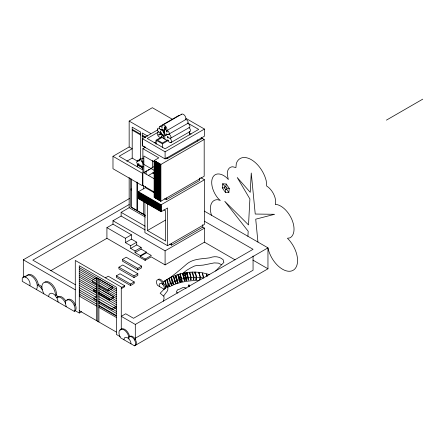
<?xml version="1.0" encoding="UTF-8"?>
<svg xmlns="http://www.w3.org/2000/svg" width="445" height="445" viewBox="0 0 445 445"><rect width="100%" height="100%" fill="white"/><g stroke="black" fill="none" stroke-linecap="round" stroke-linejoin="round"><path stroke-width="0.67" d="M43.894 293.839L41.952 289.178A7.793 4.5 60 0 0 37.302 285.267L38.326 284.622A8.6 4.962 60 0 0 33.392 275.967A8.6 4.962 60 0 0 27.023 275.767M247.921 236.289L248.188 231.261L224.753 201.307L248.521 224.931L249.895 198.954L237.213 177.505L250.24 192.329L251.264 172.977L255.23 214.045L274.593 214.295L255.725 219.185L257.939 242.069M189.659 274.042L189.781 272.229L192.162 272.129L193.525 277.296L193.364 279.699L193.775 279.683L193.937 277.28L192.574 272.112L194.966 272.09L196.328 277.257L195.845 279.683L196.195 279.699L196.679 277.274L195.316 272.106L198.848 272.29L200.211 277.458L199.621 279.933L200.439 277.491L199.076 272.323L202.136 272.774L203.499 277.947L200.439 277.491M189.781 272.229L191.144 277.396L190.983 279.816L190.588 279.833L190.749 277.413L189.386 272.245L186.989 272.568L188.001 278.175M192.079 273.33L192.162 272.129M192.457 273.909L192.574 272.112M163.632 138.445L163.727 137.132L160.178 131.481L163.76 136.687L164.016 133.15L161.913 129.072L164.049 132.727L164.461 126.986L164.572 130.118L165.829 129.061L164.589 130.613L164.756 135.402L167.887 134.301L164.772 135.892L164.889 139.168M163.426 301.221L164.044 298.445L163.955 296.442L160.161 293.244L164.678 288.571M222.272 187.896L222.706 183.768L226.205 184.03L229.275 188.43L228.841 192.557L225.342 192.296L222.272 187.896L224.681 187.868M222.706 183.768L225.209 186.7A1.602 0.923 60 0 0 225.048 188.747A1.602 0.923 60 0 0 226.839 189.225A1.602 0.923 60 0 0 225.776 186.856L226.205 184.03M225.342 192.296L225.776 189.47M128.905 338.951L128.611 336.125A7.092 4.094 60 0 0 122.041 329.172L120.411 329.495A7.092 4.094 60 0 0 120.462 337.744L134.49 345.843L267.957 268.791L267.957 247.854L204.322 211.114M194.726 273.302L194.966 272.09M195.077 273.319L195.316 272.106M196.073 278.181L196.44 276.362M42.264 289.706L41.83 287.092A9.623 5.557 60 0 1 48.639 283.092A9.623 5.557 60 0 1 55.441 294.952L55.33 295.497L56.404 294.879L56.515 294.329A9.623 5.557 60 0 0 52.332 284.589A9.623 5.557 60 0 0 44.878 282.008M198.665 273.541L199.076 272.323M25.671 277.146L25.949 276.384A8.6 4.962 60 0 1 32.318 276.59A8.6 4.962 60 0 1 37.252 285.245L37.213 287.687L36.44 289.539M142.967 166.908L138.651 164.416L137.883 164.861L142.2 167.353L143.129 166.525M161.007 134.346L161.29 134.184A0.567 0.328 60 0 1 161.796 134.88A0.567 0.328 60 0 1 161.363 135.135A0.567 0.328 60 0 1 161.007 134.346L160.684 134.167A0.667 0.389 60 0 1 160.35 133.583L160.334 133.433A0.667 0.389 60 0 1 160.868 133.2A0.667 0.389 60 0 1 161.262 134.112L161.235 134.179M163.615 295.992L167.676 290.546L168.026 286.986M167.209 130.407L185.737 119.56A3.499 2.019 60 0 0 184.352 115.11A3.499 2.019 60 0 0 181.16 114.766M134.49 345.843A5.245 3.026 60 0 0 135.286 341.638L134.479 339.791A5.245 3.026 60 0 0 129.245 336.765L128.789 337.282L130.051 336.298A5.245 3.026 60 0 1 135.291 339.324L136.092 341.17A5.245 3.026 60 0 1 135.302 345.376M167.198 279.738C173.995 274.966 180.392 269.587 186.666 264.124C193.241 258.562 201.802 259.023 209.779 257.816C214.29 255.892 219.63 256.403 223.262 259.852L223.357 261.332L223.918 262.355L215.619 271.044M66.166 306.7L65.471 303.295L64.642 301.571A7.365 4.25 60 0 0 57.277 297.316L56.882 297.688L58.351 296.698A7.365 4.25 60 0 1 65.715 300.948M182.689 273.458L186.666 270.282L190.766 267.862L194.482 266.032L196.356 265.582L203.087 265.131L214.206 262.9L218.434 263.117L221.438 264.708M187.623 123.504L187.946 123.254A2.13 1.229 60 0 0 187.712 120.984A2.13 1.229 60 0 0 185.86 119.677L185.537 119.822M162.859 282.191L164.811 280.89L165.774 281.935M164.811 280.89L166.174 286.057L167.136 287.103L167.454 286.892L166.486 285.846L165.123 280.678L166.758 279.582L168.026 281.379M165.201 286.708L166.174 286.057M166.486 285.846L168.121 284.75L166.758 279.582M166.964 140.37L162.041 137.527L157.502 140.142L162.431 142.99L167.826 139.836A2.637 1.524 60 0 0 170.852 142.628L189.776 131.703M23.83 276.751L24.725 276.206L25.866 276.184M154.081 191.923L142.878 185.459L142.417 185.726L112.98 168.727L112.98 156.301L129.161 146.961L129.161 121.079L152.34 107.701L172.766 119.494M159.883 126.386L178.807 115.461M162.775 125.101L181.699 114.181M185.954 118.387L204.455 129.067L204.455 136.203L165.095 158.926L142.417 145.838L142.417 138.701L158.003 129.701M158.036 132.26L147.234 138.501L165.089 148.808L198.692 129.406L187.384 122.876M156.089 144.263L156.089 140.175L162.097 136.704M142.878 185.459L142.878 148.674L145.66 147.072M159.699 128.733L159.46 128.06A2.347 1.357 60 0 1 160.117 126.297A2.347 1.357 60 0 1 162.08 127.515L162.03 126.641A3.499 2.019 60 0 1 164.978 125.618A3.499 2.019 60 0 1 166.819 130.485L166.614 130.747L166.942 130.602A2.13 1.229 60 0 1 168.794 131.909A2.13 1.229 60 0 1 169.028 134.179L168.271 134.473L187.684 123.454M154.432 142.767L156.234 141.733M126.842 161.212L132.204 158.114L137.616 161.24M187.657 123.449L188.207 123.604A2.27 1.313 60 0 1 189.792 125.646A2.27 1.313 60 0 1 189.392 127.515L170.051 138.501L170.346 138.734A2.637 1.524 60 0 1 170.852 142.628M156.089 140.175L162.447 143.846L168.455 140.375M142.189 161.635L143.201 161.046M137.277 166.775L137.277 164.834L138.94 163.871M142.417 138.701L165.095 151.79L204.455 129.067M201.118 137.694L204.188 139.469L204.188 176.248L160.884 201.246L154.126 197.346L154.126 160.567L158.798 157.869L142.878 148.674M165.824 158.075L167.008 158.759L202.308 138.384M112.98 156.301L142.417 173.3L142.878 173.033M144.625 172.02L146.956 170.68M148.118 170.007L149.286 169.334M150.449 168.661L153.942 166.641M154.014 161.863L143.846 155.995L143.846 172.799L152.368 167.882L152.368 160.484M154.126 160.567L160.884 164.466L204.188 139.469M148.424 175.469L154.187 172.137M144.898 202.447L144.898 232.613L167.576 245.701L167.576 207.993L161.101 211.737L138.423 198.642L138.423 191.695L145.393 187.668L154.359 192.846M23.324 277.652L23.324 259.791L129.567 198.453M129.161 204.528L32.83 260.147L75.522 284.794M145.159 229.926L121.129 216.047L121.129 212.343L129.161 207.704L145.382 217.071M50.752 270.732L106.917 238.303L106.917 227.645L125.373 238.297L125.373 242.636L131.436 239.137L131.436 234.799L112.98 224.147L112.98 220.753L121.129 216.047M106.917 227.645L112.98 224.147M164.517 198.709L166.308 199.744L199.616 180.52L199.616 178.078M138.423 191.695L161.101 204.783L204.455 179.758L204.455 224.413L167.576 245.701M125.373 238.297L131.436 234.799M147.423 203.771L147.423 230.543L165.468 220.125M130.663 245.69L136.721 242.191L136.721 244.917L130.663 248.416L130.663 245.69L125.373 242.636M135.063 250.958L141.126 247.459L141.126 249.083L135.063 252.582L135.063 250.958L130.663 248.416M122.358 259.446L126.202 257.227L141.66 266.149L141.66 267.762L137.816 269.982L122.358 261.059L122.358 259.446L137.816 268.368L141.66 266.149M92.905 279.666L96.47 277.608L112.385 286.797L112.385 288.566L110.605 289.595M118.915 267.2L122.748 264.986L137.828 273.692L137.828 275.349L133.995 277.563L118.915 268.858L118.915 267.2L133.995 275.906L137.828 273.692M135.063 252.582L140.359 255.636L146.422 252.137L146.422 252.821M140.359 256.32L146.566 252.738L151.333 255.491L145.126 259.073L140.359 256.32L140.359 255.636M105.504 277.786L108.23 276.217L124.689 285.718L124.689 286.714L121.418 288.599M116.362 275.856L120.016 273.747L134.19 281.93L134.19 283.426L130.541 285.54L116.362 277.352L116.362 275.856L130.541 284.038L134.19 281.93M386.41 120.139L422.75 99.157M95.024 288.582L96.732 287.598M106.917 238.303L145.126 260.364L151.189 256.865L165.095 264.892L204.455 242.169L235.055 259.841M169.79 244.144L171.531 245.151L202.742 227.134L204.455 228.118L204.455 242.169M112.98 220.753L165.095 250.841L204.455 228.118M74.209 305.32L75.283 304.703L75.283 260.442L121.268 286.992L121.268 329.016L120.462 329.484M108.819 288.855L111.194 287.481M95.113 297.182L96.81 296.203M98.796 285.523L108.23 290.969L109.414 290.279M29.876 285.751A5.724 3.304 60 0 0 26.066 277.302L23.652 276.829L22.756 277.374L22.25 278.27L22.25 281.346L74.209 311.344L75.283 310.727A6.814 3.933 60 0 0 75.505 305.153L74.432 302.978A6.814 3.933 60 0 0 67.017 300.253M121.418 287.603L124.689 285.718M75.283 310.727L79.271 313.03L81.652 311.656M111.45 298.061L113.72 296.754L113.72 297.816L112.585 298.473M98.601 293.678L109.748 300.114L111.45 299.129M113.453 307.768L115.717 306.466M98.718 301.788L112.324 309.642L113.453 308.991M114.582 308.341L116.278 307.361L116.278 306.138M163.805 283.799L162.698 284.266A4.556 2.631 60 0 0 157.836 279.699A4.556 2.631 60 0 0 157.58 285.423L164.083 289.178L165.173 288.549A3.605 2.08 60 0 0 164.45 284.578L163.754 283.654A4.556 2.631 60 0 0 158.403 279.293M204.455 221.237L253.06 249.3L133.55 318.297L125.713 313.775L121.268 316.339L135.302 324.444L267.957 247.854A21.282 12.288 60 0 0 292.749 270.504A21.282 12.288 60 0 0 287.431 238.264L289.984 237.847A18.818 10.864 60 0 0 291.859 219.474A18.818 10.864 60 0 0 275.666 204.333L275.294 204.405L275.622 203.499A13.333 7.699 60 0 0 267.15 186.321L266.689 186.116L266.221 180.792A22.25 12.849 60 0 0 251.264 159.638A22.25 12.849 60 0 0 236.312 163.526L235.911 167.598L232.78 166.775A14.04 8.105 60 0 0 227.312 174.707L228.33 179.563L227.334 178.356A16.91 9.762 60 0 0 212.565 177.822A16.91 9.762 60 0 0 218.428 198.776L220.308 200.45L217.666 199.688A17.878 10.318 60 0 0 211.425 215.124L211.481 215.252M135.352 338.189L253.06 270.232L253.06 256.053M134.49 339.819L135.302 339.351L135.302 324.444M169.729 279.332L169.039 278.353L167.136 279.377L168.499 284.55L169.768 286.346L169.389 286.552L168.121 284.75M173.5 283.304L173.839 284.6L173.478 284.75L172.115 279.582L170.936 277.324L169.339 278.186L170.702 283.354L172.087 285.317L171.781 285.479L170.402 283.521L169.039 278.353M168.499 284.55L170.402 283.521M170.702 283.354L172.298 282.492L170.936 277.324M173.839 284.6L172.66 282.336L171.297 277.168L173.322 276.3L174.173 277.936M176.181 277.775L176.582 277.647L177.944 282.814L177.544 282.942L175.347 275.438L173.633 276.167L174.996 281.34L176.131 283.515L175.82 283.649L174.685 281.474L173.322 276.3M174.768 278.348L174.457 278.481L175.647 283.003M172.66 282.336L174.685 281.474M174.996 281.34L176.71 280.606L175.347 275.438M177.944 282.814L175.747 275.305L177.839 274.626L180.008 282.052L180.514 281.891L178.345 274.465L179.93 273.953L181.788 281.513L182.133 281.435L180.275 273.87L182.622 273.336L184.475 280.839L184.903 280.745L183.056 273.241L184.631 272.88L185.993 278.053L186.155 280.461L186.527 280.411L186.366 278.003L185.003 272.829L186.622 272.613L187.985 277.786L188.146 280.161L188.513 280.111L188.352 277.736L186.989 272.568M179.151 276.718L178.417 276.951M177.11 280.478L179.202 279.799L177.839 274.626M180.514 281.891L179.708 279.632L181.293 279.121M165.217 127.698C164.455 128.366 166.347 128.922 165.457 127.815M184.475 280.839L183.112 275.672L183.54 275.572L184.903 280.745M179.93 273.953L182.133 281.435M181.638 279.043L183.985 278.509M184.419 278.409L185.993 278.053M183.112 275.672L185.165 275.244L185.003 272.829M184.792 275.294L185.165 275.244L186.527 280.411M186.366 278.003L187.985 277.786M188.352 277.736L190.749 277.413M191.144 277.396L193.525 277.296M193.937 277.28L196.328 277.257M196.679 277.274L200.211 277.458M225.209 186.7L225.776 186.856M226.755 188.074L229.275 188.43M38.326 284.639L38.376 284.644A7.793 4.5 60 0 1 41.986 287.197M160.128 132.849L158.159 131.536A2.575 1.491 60 0 1 157.591 128.683A2.575 1.491 60 0 1 159.588 128.616L160.734 130.124M168.733 134.373L169.284 134.529A2.27 1.313 60 0 1 170.869 136.571A2.27 1.313 60 0 1 170.468 138.44L168.878 137.9M158.515 131.948L158.465 131.931A2.976 1.719 60 0 0 158.014 135.77A2.976 1.719 60 0 0 161.396 136.376L162.041 137.527M131.119 188.819L131.119 190.187M209.639 274.737L206.597 273.764L207.275 276.351M159.471 134.368A1.491 0.862 60 0 1 158.581 135.052A1.396 0.807 60 0 1 159.471 134.368L159.605 134.446M189.325 133.161L191.111 134.19M129.161 121.079L150.788 133.567M147.618 136.081L142.272 132.999L142.272 145.598L145.409 147.412M132.204 129.328L140.626 134.195M142.272 135.147L145.838 137.205M132.204 130.124L140.626 134.985M142.272 135.942L145.409 137.75M200.873 177.689L204.455 179.758M129.161 146.961L132.204 148.713L119.099 156.278L142.239 169.64L142.239 167.698L137.277 164.834M143.846 164.4L154.014 170.268M152.59 172.916L154.393 173.956M143.846 172.799L154.014 178.673M138.423 192.262L161.101 205.356M138.423 192.791L161.101 205.885M138.423 193.247L161.101 206.341M138.423 193.714L161.101 206.808M252.905 260.097L267.957 268.791M138.423 194.176L161.101 207.264M138.423 194.637L161.101 207.732M138.423 195.133L161.101 208.221M163.877 209.84L165.64 210.858L165.64 241.062L147.423 230.543M138.423 195.622L161.101 208.716M138.423 196.117L161.101 209.211M138.423 196.607L161.101 209.701M138.423 196.968L161.101 210.057M138.423 197.369L161.101 210.463M138.423 197.775L161.101 210.863M138.423 198.281L161.101 211.375M145.409 215.302L131.119 207.047L131.119 179.235M145.153 215.352L130.958 207.159L130.958 178.534M121.129 212.343L145.159 226.216M131.436 239.137L136.721 242.191M136.721 244.917L141.126 247.459M141.126 249.083L146.422 252.137M165.173 288.549L164.867 288.371C166.23 285.818 170.001 287.648 171.931 285.412A52.204 42.136 -14.8 0 1 198.437 280.623M79.271 267.634L116.356 289.044M79.271 269.375L96.548 279.349M98.901 280.706L116.356 290.78M79.271 271.333L96.548 281.307M98.901 282.67L116.356 292.743M79.271 273.363L96.548 283.337M98.901 284.694L116.356 294.768M97.027 284.5L92.31 281.78L92.31 280.595M79.271 275.283L96.548 285.256M98.901 286.613L116.356 296.687M99.057 288.288L100.815 289.3M101.988 289.979L113.136 296.415M79.271 277.113L96.548 287.081M98.901 288.443L116.356 298.517M79.271 279.254L96.548 289.228M98.901 290.585L116.356 300.664M79.271 281.101L96.548 291.075M98.901 292.432L116.356 302.511M96.843 291.597L93.322 289.561L93.322 290.63L96.843 292.66M98.601 292.61L109.748 299.046L109.748 300.114M79.271 283.231L96.548 293.205M98.901 294.562L116.356 304.636M79.271 285.34L96.548 295.313M98.901 296.676L116.356 306.75M79.271 287.665L96.548 297.638M98.901 299.001L116.356 309.075M79.271 289.929L96.548 299.902M98.901 301.265L116.356 311.339M96.943 300.764L93.984 299.057L93.984 297.833M79.271 291.92L96.548 301.894M98.901 303.256L116.356 313.33M23.324 259.791L75.283 289.79M79.271 294.089L96.548 304.063M98.901 305.426L116.356 315.499M99.118 306.11L116.195 315.972M79.271 296.075L96.548 306.049M98.901 307.406L116.356 317.48M79.271 310.666L116.356 332.07M120.178 336.643L116.356 334.434L116.356 287.142L79.271 265.732L79.271 313.03M160.311 133.539L160.35 133.567A0.64 0.367 60 0 0 159.855 133.8A0.64 0.367 60 0 0 160.311 134.585A0.64 0.367 60 0 0 160.762 134.323L160.751 134.212M188.975 127.576L189.264 127.81A2.637 1.524 60 0 1 190.404 130.541A2.637 1.524 60 0 1 189.125 131.759M56.404 294.879L57.956 297.065M165.123 280.678L165.768 281.373M186.143 288.521C183.785 285.206 180.848 289.634 177.939 289.523C176.993 290.668 175.119 292.476 177.811 293.044M140.737 159.683L140.487 159.371A1.135 0.656 60 0 0 139.418 159.544M226.755 189.386L228.841 192.557M171.297 277.168L171.887 278.297M172.298 282.492L173.478 284.75M179.202 279.799L180.008 282.052M175.747 275.305L176.37 277.063M176.71 280.606L177.544 282.942M138.651 164.416L138.49 163.849A1.402 0.812 60 0 1 136.81 162.831A1.402 0.812 60 0 1 137.577 161.546L137.544 161.446A1.135 0.656 60 0 1 137.538 160.334A1.135 0.656 60 0 1 138.456 160.545L138.89 161.224L138.651 160.695A0.962 0.556 60 0 1 139.074 159.955A0.962 0.556 60 0 1 139.936 160.918A1.469 0.851 60 0 1 140.125 159.466A1.469 0.851 60 0 1 141.493 160.256A1.469 0.851 60 0 1 141.677 161.924A0.946 0.545 60 0 1 142.517 162.008A0.946 0.545 60 0 1 142.934 163.176L142.906 163.287A1.124 0.651 60 0 1 143.157 163.27M206.842 276.239L206.163 273.658L202.431 272.818L203.793 277.992M195.95 278.787L196.195 279.699M193.436 278.386L193.775 279.683M190.638 278.52L190.983 279.816M190.249 278.537L190.588 279.833M185.815 279.171L186.155 280.461M180.425 276.339L181.788 281.513M178.345 274.465L179.708 279.632M171.275 283.543L171.781 285.479M168.711 283.966L169.389 286.552M166.825 285.924L167.136 287.103M183.056 273.241L183.54 275.572M182.622 273.336L182.99 275.088M180.275 273.87L180.77 276.262M129.595 336.815L129.423 335.658A7.092 4.094 60 0 0 122.848 328.705L121.218 329.027A7.092 4.094 60 0 0 120.133 330.296M58.128 302.06L57.488 298.951L54.607 294.735A6.708 3.872 60 0 0 48.639 296.581M186.622 272.613L186.783 274.993M184.631 272.88L184.708 274.087M65.443 303.24L65.415 302.455A6.814 3.933 60 0 1 68.497 299.769A6.814 3.933 60 0 1 73.358 303.596L74.432 305.771A6.814 3.933 60 0 1 74.209 311.344M79.744 289.918L79.755 292.61M79.766 293.956L79.777 296.648M97.728 278.286L97.817 321.368M202.742 224.658L202.742 227.134M197.647 139.83L197.647 141.071M189.481 131.642L189.481 135.052M171.531 243.298L171.531 245.151M167.008 157.519L167.008 158.759M166.308 197.914L166.308 199.744M165.095 151.79L165.095 158.926M165.095 250.841L165.095 264.892M162.447 143.846L162.447 147.251M161.101 204.783L161.101 211.737M160.884 164.466L160.884 201.246M160.617 164.311L160.617 201.09M160.339 164.149L160.339 200.929M160.016 163.966L160.016 200.745M159.716 163.793L159.716 200.573M159.432 163.632L159.432 200.411M159.115 163.443L159.115 200.228M158.809 163.27L158.809 200.05M158.476 163.076L158.476 199.855M158.109 162.864L158.109 199.644M157.819 162.698L157.819 199.477M157.53 162.531L157.53 199.31M157.23 162.358L157.23 199.138M156.913 162.175L156.913 198.954M156.568 161.974L156.568 198.754M156.295 161.813L156.295 198.598M155.906 161.591L155.906 198.37M155.544 161.385L155.544 198.164M155.21 161.19L155.21 197.969M154.804 160.957L154.804 197.736M154.437 160.745L154.437 197.524M146.121 171.425L146.121 174.112M145.393 186.449L145.393 187.668M145.126 259.073L145.126 260.364M143.679 185.537L143.679 188.964M143.679 201.29L143.679 214.301M142.417 173.3L142.417 185.726M140.626 159.566L140.626 132.043L132.204 127.181L132.204 158.114M137.816 268.368L137.816 269.982M137.321 182.55L137.321 210.63M136.949 181.977L136.949 210.418M133.995 275.906L133.995 277.563M130.541 284.038L130.541 285.54M129.161 177.444L129.161 207.704M112.324 308.424L112.324 309.642M108.23 289.194L108.23 290.969M98.901 278.965L98.901 321.996M96.548 277.608L96.548 320.639M159.471 286.513A3.605 2.08 60 0 1 159.883 283.537A3.605 2.08 60 0 1 162.614 284.305L163.359 285.206A3.605 2.08 60 0 1 164.083 289.178M141.927 158.492A1.469 0.851 60 0 1 143.207 158.681M140.681 159.521A0.962 0.556 60 0 1 140.843 158.826A0.962 0.556 60 0 1 141.521 159.01M188.914 286.33A0.629 0.367 60 0 1 189.631 286.413A2.42 1.396 60 0 0 188.958 284.739A2.431 1.402 60 0 0 188.68 286.925M188.474 286.002A1.402 0.807 60 0 1 188.919 286.569M123.966 339.769A4.962 2.865 60 0 1 127.476 337.744L129.228 339.296A4.962 2.865 60 0 1 130.986 343.818M178.462 115.828A2.347 1.357 60 0 1 179.88 115.533M165.523 127.821L165.19 127.682A0.617 0.356 60 0 1 164.923 126.786A0.617 0.356 60 0 1 165.612 127.081A0.617 0.356 60 0 1 165.523 127.821M162.809 129.1A1.107 0.64 60 0 0 163.182 130.641A1.591 0.918 60 0 0 162.809 129.1M166.063 134.001A0.79 0.456 60 0 0 165.924 134.568A0.84 0.484 60 0 0 166.619 134.156A0.79 0.456 60 0 0 166.063 134.001M161.062 129.473A0.679 0.395 60 0 0 161.785 130.374A0.679 0.395 60 0 0 161.785 129.412A0.679 0.395 60 0 0 161.062 129.473M167.298 137.06A0.745 0.434 60 0 0 168.177 137.861A0.745 0.434 60 0 0 167.96 136.71A0.745 0.434 60 0 0 167.298 137.06M166.386 131.253A0.629 0.362 60 0 0 167.053 132.082A0.629 0.362 60 0 0 167.053 131.192A0.629 0.362 60 0 0 166.386 131.253"/></g></svg>
